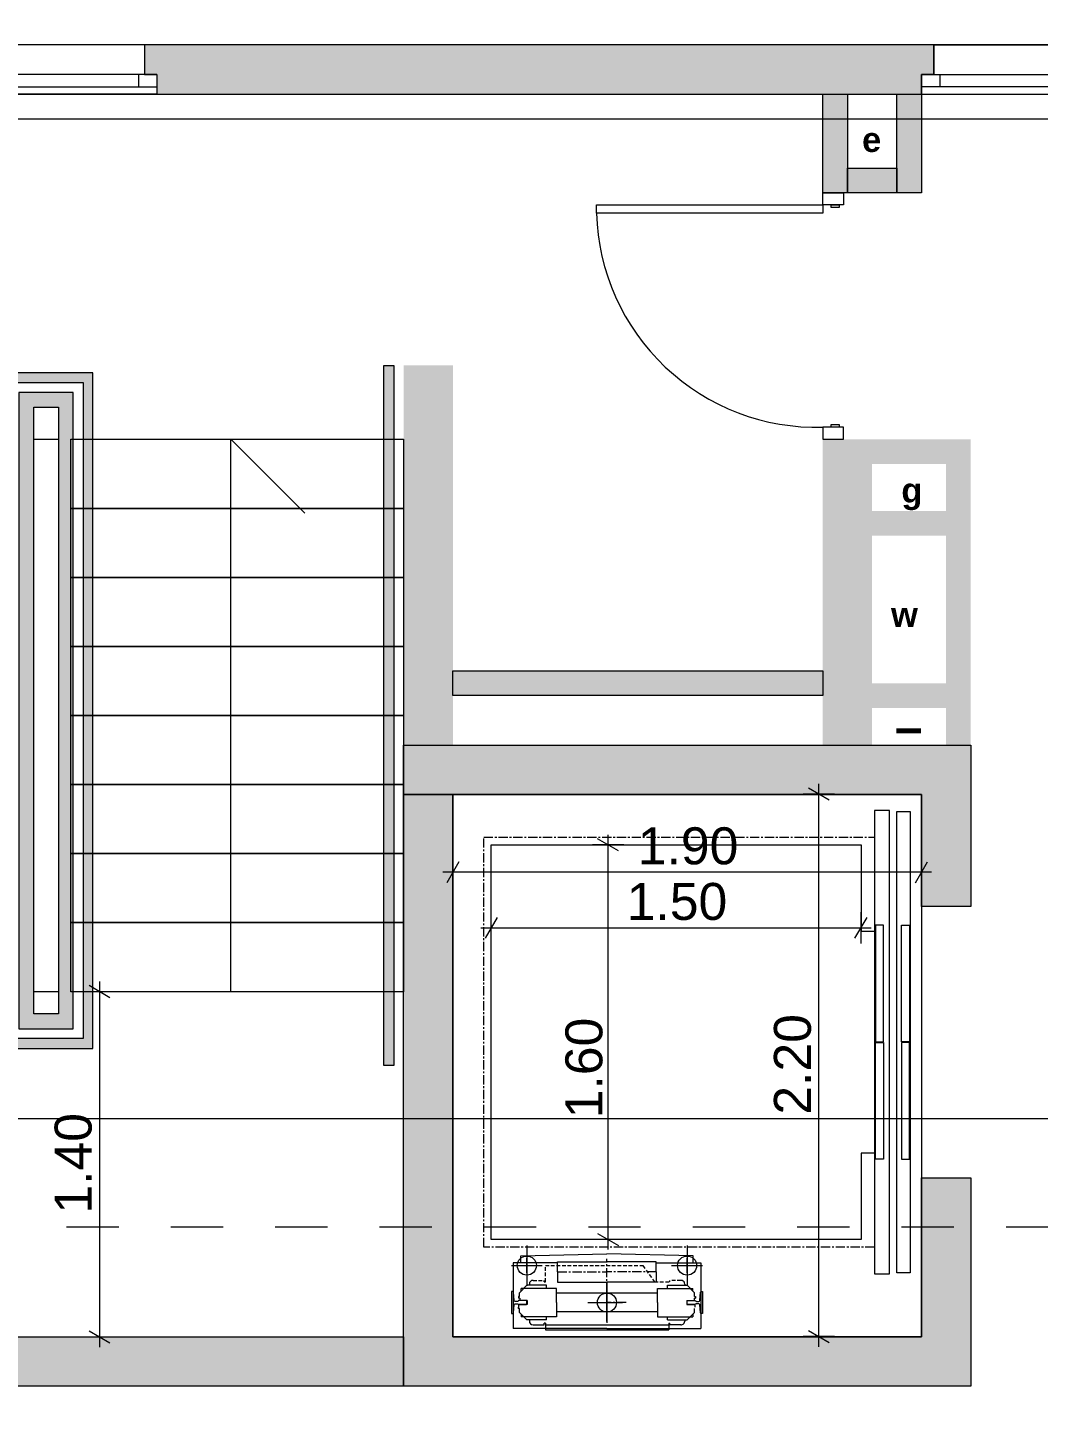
# Model space of a CAD drawing. Header units: millimetres. Extents: x 475159934 to 476245151, y 4620917055 to 4621447368.
# Drawn here: x 475263099 to 475267199, y 4621104706 to 4621110286 of the extents above; entities that cross this region are included whole.
import ezdxf

# ---------------------------------------------------------------- set-up
doc = ezdxf.new("R2010")
doc.units = ezdxf.units.MM
doc.header["$MEASUREMENT"] = 0
for name, pattern in [('CENTER', [25400, 15875, -3175, 3175, -3175]), ('CENTERX2', [60, 37.5, -7.5, 7.5, -7.5]), ('Dashed', [423.333333, 211.666667, -211.666667]), ('DASHEDX2', [22.5, 15, -7.5]), ('PHANTOMX2', [75, 37.5, -7.5, 7.5, -7.5, 7.5, -7.5])]:
    doc.linetypes.add(name, pattern=pattern)
for name, color, linetype, lineweight in [('2D Drafting - General_Pen_No__1_Pen_No__7', 7, 'Continuous', 0), ('2D Drafting - General_Pen_No__1_Pen_No__7_Pen_No__7', 7, 'Continuous', 0), ('2D Drafting - General_Pen_No__250_Pen_No__7_Pen_No__154', 154, 'Continuous', 0), ('2D Drafting - General_Pen_No__250_Pen_No__7_Pen_No__250', 7, 'Continuous', 0), ('2D Drafting - General_Pen_No__250_Pen_No__7_Pen_No__7', 7, 'Continuous', 0), ('Doors_Pen_No__7_Pen_No__7_Pen_No__7', 7, 'Continuous', 0), ('G-Anno-Nplt_Pen_No__4', 7, 'Continuous', 0), ('G-Anno-Nplt_Pen_No__7', 7, 'Continuous', 0), ('gegmebi_Pen_No__7_Pen_No__7', 7, 'Continuous', 0), ('New_._Pen_No__1', 1, 'Continuous', 0), ('New_0_Pen_No__250', 7, 'Continuous', 0), ('New_23-DOOR_Pen_No__250', 7, 'Continuous', 0), ('New_2D Drafting - General_Pen_No__1', 1, 'Continuous', 0), ('New_2D Drafting - General_Pen_No__250_Pen_No__7_Pen_No__154', 154, 'Continuous', 0), ('New_2D Drafting - General_Pen_No__250_Pen_No__7_Pen_No__250', 7, 'Continuous', 0), ('New_2D Drafting - General_Pen_No__250_Pen_No__7_Pen_No__7', 7, 'Continuous', 0), ('New_2D Drafting - General_Pen_No__30_Pen_No__9_Pen_No__9_Pen_No__250', 7, 'Continuous', 0), ('New_2D Drafting - General_Pen_No__30_Pen_No__9_Pen_No__9_Pen_No__4', 7, 'Continuous', 0), ('New_2D Drafting - General_Pen_No__30_Pen_No__9_Pen_No__9_Pen_No__7', 7, 'Continuous', 0), ('New_2D Drafting - General_Pen_No__4', 7, 'Continuous', 0), ('New_31-TM_Pen_No__250', 7, 'Continuous', 0), ('New_51-CENTER-LINE_Pen_No__250', 7, 'Continuous', 0), ('New_CAR RAIL_Pen_No__250', 7, 'Continuous', 0), ('New_shenobebi_Pen_No__1', 1, 'Continuous', 0), ('New_shenobebi_Pen_No__7', 7, 'Continuous', 0), ('New_Structural - Bearing_Pen_No__250', 7, 'Continuous', 0), ('zoma_Pen_No__142', 142, 'Continuous', 0), ('zoma_Pen_No__5_Pen_No__5', 5, 'Continuous', 0)]:
    doc.layers.add(name, color=color, linetype=linetype, lineweight=lineweight)
doc.layers.add('zoma', color=7, linetype='Continuous')
doc.styles.add('GENERATED_STYLE_3', font='arial.ttf')
doc.styles.add('GENERATED_STYLE_8', font='arialbd.ttf')
doc.dimstyles.new('GENERATED_STYLE__24', dxfattribs={"dimtxt": 150, "dimasz": 64.421331, "dimexe": 0.18, "dimexo": 3, "dimgap": 0, "dimtad": 1, "dimlfac": 0.001, "dimzin": 0, "dimdsep": 46, "dimtxsty": 'GENERATED_STYLE_3', "dimblk": 'ARROWHEAD_2', "dimblk1": 'ARROWHEAD_2', "dimblk2": 'ARROWHEAD_2', "dimcen": 0.09, "dimclrd": 142, "dimclre": 142, "dimclrt": 142, "dimadec": 0, "dimazin": 0, "dimtfac": 1, "dimtdec": 4, "dimtmove": 2, "dimatfit": 3, "dimfxl": 1, "dimtolj": 1, "dimtzin": 0, "dimarcsym": 0})
doc.dimstyles.new('GENERATED_STYLE__25', dxfattribs={"dimtxt": 150, "dimasz": 64.421331, "dimexe": 0.18, "dimexo": 3, "dimgap": 0, "dimtad": 1, "dimtih": 1, "dimtoh": 1, "dimlfac": 0.001, "dimzin": 0, "dimdsep": 46, "dimtxsty": 'GENERATED_STYLE_3', "dimblk": 'ARROWHEAD_2', "dimblk1": 'ARROWHEAD_2', "dimblk2": 'ARROWHEAD_2', "dimcen": 0.09, "dimclrd": 142, "dimclre": 142, "dimclrt": 142, "dimadec": 0, "dimazin": 0, "dimtfac": 1, "dimtdec": 4, "dimtmove": 0, "dimatfit": 3, "dimfxl": 1, "dimtolj": 1, "dimtzin": 0, "dimarcsym": 0})
doc.dimstyles.new('GENERATED_STYLE__3', dxfattribs={"dimtxt": 200, "dimasz": 64.421331, "dimexe": 0.18, "dimexo": 3, "dimgap": 0, "dimtad": 1, "dimtih": 1, "dimtoh": 1, "dimlfac": 0.001, "dimzin": 0, "dimdsep": 46, "dimtxsty": 'GENERATED_STYLE_3', "dimblk": 'ARROWHEAD_2', "dimblk1": 'ARROWHEAD_2', "dimblk2": 'ARROWHEAD_2', "dimcen": 0.09, "dimclrd": 142, "dimclre": 142, "dimclrt": 142, "dimadec": 0, "dimazin": 0, "dimtfac": 1, "dimtdec": 4, "dimtmove": 0, "dimatfit": 3, "dimfxl": 1, "dimtolj": 1, "dimtzin": 0, "dimarcsym": 0})
doc.dimstyles.new('GENERATED_STYLE__5', dxfattribs={"dimtxt": 150, "dimasz": 64.421331, "dimexe": 0.18, "dimexo": 3, "dimgap": 0, "dimtad": 1, "dimlfac": 0.001, "dimzin": 0, "dimdsep": 46, "dimtxsty": 'GENERATED_STYLE_3', "dimblk": 'ARROWHEAD_2', "dimblk1": 'ARROWHEAD_2', "dimblk2": 'ARROWHEAD_2', "dimcen": 0.09, "dimclrd": 142, "dimclre": 142, "dimclrt": 142, "dimadec": 0, "dimazin": 0, "dimtfac": 1, "dimtdec": 4, "dimtmove": 0, "dimatfit": 3, "dimfxl": 1, "dimtolj": 1, "dimtzin": 0, "dimarcsym": 0})
doc.dimstyles.new('GENERATED_STYLE__6', dxfattribs={"dimtxt": 200, "dimasz": 64.421331, "dimexe": 0.18, "dimexo": 3, "dimgap": 0, "dimtad": 1, "dimlfac": 0.001, "dimzin": 0, "dimdsep": 46, "dimtxsty": 'GENERATED_STYLE_3', "dimblk": 'ARROWHEAD_2', "dimblk1": 'ARROWHEAD_2', "dimblk2": 'ARROWHEAD_2', "dimcen": 0.09, "dimclrd": 142, "dimclre": 142, "dimclrt": 142, "dimadec": 0, "dimazin": 0, "dimtfac": 1, "dimtdec": 4, "dimtmove": 0, "dimatfit": 3, "dimfxl": 1, "dimtolj": 1, "dimtzin": 0, "dimarcsym": 0})

# ---------------------------------------------------------------- blocks, each defined once
blk = doc.blocks.new('*D779', base_point=(475826095.8, 4621095193.2))
at = {"layer": 'zoma_Pen_No__142', "color": 142, "linetype": 'Continuous', "lineweight": 0, "transparency": 16777216}
for p, q in [((475263433.7, 4621106352.1), (475263348.9, 4621106401)), ((475263391.3, 4621106418), (475263391.3, 4621106376.6)), ((475263327.7, 4621106376.6), (475263454.9, 4621106376.6)), ((475263391.3, 4621106376.6), (475263391.3, 4621104976.6)), ((475263348.9, 4621105001), (475263433.7, 4621104952.1)), ((475263327.7, 4621104976.6), (475263454.9, 4621104976.6)), ((475263391.3, 4621104976.6), (475263391.3, 4621104935.1))]:
    blk.add_line(p, q, dxfattribs=at)
at = {"layer": 'zoma_Pen_No__142', "color": 142, "lineweight": 0, "transparency": 16777216, "insert": (475263361.3, 4621105476.4), "char_height": 150, "attachment_point": 7, "rotation": 90, "style": 'GENERATED_STYLE_3'}
blk.add_mtext('\\A1;{\\pql;\\fArial|b0|i0|c204|p0;\\W1.000000;1.40}', dxfattribs=at)
blk = doc.blocks.new('ARROWHEAD_2')
at = {"color": 0, "linetype": 'Continuous', "lineweight": 0}
for p, q in [((0, 0), (-1, 0)), ((-0.378, -0.655), (0.378, 0.655))]:
    blk.add_line(p, q, dxfattribs=at)
blk = doc.blocks.new('*D780', base_point=(475826095.8, 4621095193.2))
at = {"layer": 'zoma_Pen_No__142', "color": 142, "linetype": 'Continuous', "lineweight": 0, "transparency": 16777216}
for p, q in [((475263433.7, 4621106352.1), (475263348.9, 4621106401)), ((475263391.3, 4621106418), (475263391.3, 4621106376.6)), ((475263327.7, 4621106376.6), (475263454.9, 4621106376.6)), ((475263391.3, 4621106376.6), (475263391.3, 4621104976.6)), ((475263348.9, 4621105001), (475263433.7, 4621104952.1)), ((475263327.7, 4621104976.6), (475263454.9, 4621104976.6)), ((475263391.3, 4621104976.6), (475263391.3, 4621104935.1))]:
    blk.add_line(p, q, dxfattribs=at)
at = {"layer": 'zoma_Pen_No__142', "color": 142, "lineweight": 0, "transparency": 16777216, "insert": (475263361.3, 4621105476.4), "char_height": 150, "attachment_point": 7, "rotation": 90, "style": 'GENERATED_STYLE_3'}
blk.add_mtext('\\A1;{\\pql;\\fArial|b0|i0|c204|p0;\\W1.000000;1.40}', dxfattribs=at)
blk = doc.blocks.new('*D806', base_point=(475826095.8, 4621095193.2))
at = {"layer": 'zoma_Pen_No__142', "color": 142, "linetype": 'Continuous', "lineweight": 0, "transparency": 16777216}
for p, q in [((475261948.8, 4621088996.9), (475261899.9, 4621088912.2)), ((475261924.3, 4621088891), (475261924.3, 4621089018.1)), ((475268448.8, 4621088996.9), (475268399.9, 4621088912.2)), ((475268424.3, 4621088891), (475268424.3, 4621089018.1)), ((475261924.3, 4621088954.5), (475268424.3, 4621088954.5))]:
    blk.add_line(p, q, dxfattribs=at)
at = {"layer": 'zoma_Pen_No__142', "color": 142, "lineweight": 0, "transparency": 16777216, "char_height": 200, "attachment_point": 7, "style": 'GENERATED_STYLE_3'}
for s, insert in [('\\A1;{\\pql;\\fArial|b0|i0|c204|p0;\\W1.000000;6.50}', (475264907.4, 4621088994.5)), ('\\A1;{\\pql;\\fArial|b0|i0|c204|p0;\\W1.000000;0.40}', (475267866, 4621088994.5))]:
    blk.add_mtext(s, dxfattribs=dict(at, insert=insert))
blk = doc.blocks.new('*D829', base_point=(475826095.8, 4621095193.2))
at = {"layer": 'zoma_Pen_No__142', "color": 142, "linetype": 'Continuous', "lineweight": 0, "transparency": 16777216}
for p, q in [((475261943.8, 4621112421.6), (475261894.9, 4621112336.8)), ((475261919.4, 4621112315.7), (475261919.4, 4621112442.8)), ((475268443.8, 4621112421.6), (475268394.9, 4621112336.8)), ((475268419.4, 4621112315.7), (475268419.4, 4621112442.8)), ((475261919.4, 4621112379.2), (475268419.4, 4621112379.2))]:
    blk.add_line(p, q, dxfattribs=at)
at = {"layer": 'zoma_Pen_No__142', "color": 142, "lineweight": 0, "transparency": 16777216, "char_height": 200, "attachment_point": 7, "style": 'GENERATED_STYLE_3'}
for s, insert in [('\\A1;{\\pql;\\fArial|b0|i0|c204|p0;\\W1.000000;6.50}', (475264902.4, 4621112419.2)), ('\\A1;{\\pql;\\fArial|b0|i0|c204|p0;\\W1.000000;0.40}', (475267861, 4621112419.2))]:
    blk.add_mtext(s, dxfattribs=dict(at, insert=insert))
blk = doc.blocks.new('*D934', base_point=(475826095.8, 4621095193.2))
at = {"layer": 'zoma_Pen_No__142', "color": 142, "linetype": 'Continuous', "lineweight": 0, "transparency": 16777216}
for p, q in [((475300041.8, 4621110192), (475299957, 4621110240.9)), ((475299999.4, 4621110216.4), (475299999.4, 4621110257.9)), ((475300063, 4621110216.4), (475299935.8, 4621110216.4)), ((475299999.4, 4621090861.8), (475299999.4, 4621110216.4)), ((475299957, 4621090886.3), (475300041.8, 4621090837.3)), ((475300063, 4621090861.8), (475299935.8, 4621090861.8)), ((475299999.4, 4621090820.3), (475299999.4, 4621090861.8))]:
    blk.add_line(p, q, dxfattribs=at)
at = {"layer": 'zoma_Pen_No__142', "color": 142, "lineweight": 0, "transparency": 16777216, "insert": (475299959.4, 4621100195.9), "char_height": 200, "attachment_point": 7, "rotation": 90, "style": 'GENERATED_STYLE_3'}
blk.add_mtext('\\A1;{\\pql;\\fArial|b0|i0|c204|p0;\\W1.000000;19.35}', dxfattribs=at)
blk = doc.blocks.new('*D948', base_point=(475826095.8, 4621095193.2))
at = {"layer": 'zoma_Pen_No__142', "color": 142, "linetype": 'Continuous', "lineweight": 0, "transparency": 16777216}
for p, q in [((475299261.2, 4621110192), (475299176.4, 4621110240.9)), ((475299218.8, 4621110216.4), (475299218.8, 4621110257.9)), ((475299282.4, 4621110216.4), (475299155.2, 4621110216.4)), ((475299218.8, 4621109816.4), (475299218.8, 4621110216.4)), ((475299176.4, 4621109840.9), (475299261.2, 4621109792)), ((475299282.4, 4621109816.4), (475299155.2, 4621109816.4))]:
    blk.add_line(p, q, dxfattribs=at)
blk = doc.blocks.new('*D2027', base_point=(475826095.8, 4621095193.2))
at = {"layer": 'zoma_Pen_No__142', "color": 142, "linetype": 'Continuous', "lineweight": 0, "transparency": 16777216}
for p, q in [((475265496, 4621106947.2), (475265411.2, 4621106996.1)), ((475265453.6, 4621106971.7), (475265453.6, 4621107013.1)), ((475265517.2, 4621106971.7), (475265390, 4621106971.7)), ((475265453.6, 4621105371.7), (475265453.6, 4621106971.7)), ((475265411.2, 4621105396.1), (475265496, 4621105347.2)), ((475265517.2, 4621105371.7), (475265390, 4621105371.7)), ((475265453.6, 4621105330.2), (475265453.6, 4621105371.7))]:
    blk.add_line(p, q, dxfattribs=at)
at = {"layer": 'zoma_Pen_No__142', "color": 142, "lineweight": 0, "transparency": 16777216, "insert": (475265432.6, 4621105863), "char_height": 150, "attachment_point": 7, "rotation": 90, "style": 'GENERATED_STYLE_3'}
blk.add_mtext('\\A1;{\\pql;\\fArial|b0|i0|c204|p0;\\W1.000000;1.60}', dxfattribs=at)
blk = doc.blocks.new('*D2028', base_point=(475826095.8, 4621095193.2))
at = {"layer": 'zoma_Pen_No__142', "color": 142, "linetype": 'Continuous', "lineweight": 0, "transparency": 16777216}
for p, q in [((475265003.8, 4621106677.7), (475264954.9, 4621106592.9)), ((475264979.4, 4621106571.7), (475264979.4, 4621106698.9)), ((475266454.9, 4621106592.9), (475266503.8, 4621106677.7)), ((475266479.4, 4621106571.7), (475266479.4, 4621106698.9)), ((475264937.9, 4621106635.3), (475264979.4, 4621106635.3)), ((475264979.4, 4621106635.3), (475266479.4, 4621106635.3)), ((475266479.4, 4621106635.3), (475266520.8, 4621106635.3))]:
    blk.add_line(p, q, dxfattribs=at)
at = {"layer": 'zoma_Pen_No__142', "color": 142, "lineweight": 0, "transparency": 16777216, "insert": (475265529.2, 4621106665.3), "char_height": 150, "attachment_point": 7, "style": 'GENERATED_STYLE_3'}
blk.add_mtext('\\A1;{\\pql;\\fArial|b0|i0|c204|p0;\\W1.000000;1.50}', dxfattribs=at)
blk = doc.blocks.new('*D2029', base_point=(475826095.8, 4621095193.2))
at = {"layer": 'zoma_Pen_No__142', "color": 142, "linetype": 'Continuous', "lineweight": 0, "transparency": 16777216}
for p, q in [((475266308.3, 4621107177.9), (475266308.3, 4621107219.4)), ((475266371.9, 4621107177.9), (475266244.7, 4621107177.9)), ((475266350.7, 4621107153.4), (475266265.9, 4621107202.4)), ((475266308.3, 4621104977.9), (475266308.3, 4621107177.9)), ((475266265.9, 4621105002.4), (475266350.7, 4621104953.4)), ((475266371.9, 4621104977.9), (475266244.7, 4621104977.9)), ((475266308.3, 4621104936.5), (475266308.3, 4621104977.9))]:
    blk.add_line(p, q, dxfattribs=at)
at = {"layer": 'zoma_Pen_No__142', "color": 142, "lineweight": 0, "transparency": 16777216, "insert": (475266278.3, 4621105877.7), "char_height": 150, "attachment_point": 7, "rotation": 90, "style": 'GENERATED_STYLE_3'}
blk.add_mtext('\\A1;{\\pql;\\fArial|b0|i0|c204|p0;\\W1.000000;2.20}', dxfattribs=at)
blk = doc.blocks.new('*D2034', base_point=(475826095.8, 4621095193.2))
at = {"layer": 'zoma_Pen_No__142', "color": 142, "linetype": 'Continuous', "lineweight": 0, "transparency": 16777216}
for p, q in [((475264848.8, 4621106903.2), (475264799.9, 4621106818.4)), ((475264824.4, 4621106924.3), (475264824.4, 4621106797.2)), ((475266699.9, 4621106818.4), (475266748.8, 4621106903.2)), ((475266724.4, 4621106924.3), (475266724.4, 4621106797.2)), ((475264824.4, 4621106860.8), (475264782.9, 4621106860.8)), ((475266724.4, 4621106860.8), (475264824.4, 4621106860.8)), ((475266765.8, 4621106860.8), (475266724.4, 4621106860.8))]:
    blk.add_line(p, q, dxfattribs=at)
at = {"layer": 'zoma_Pen_No__142', "color": 142, "lineweight": 0, "transparency": 16777216, "insert": (475265574.2, 4621106890.8), "char_height": 150, "attachment_point": 7, "style": 'GENERATED_STYLE_3'}
blk.add_mtext('\\A1;{\\pql;\\fArial|b0|i0|c204|p0;\\W1.000000;1.90}', dxfattribs=at)

msp = doc.modelspace()

# ---------------------------------------------------------------- hatches: boundary and pattern name
at = {"layer": '2D Drafting - General_Pen_No__250_Pen_No__7_Pen_No__154', "linetype": 'Continuous', "lineweight": 0}
msp.add_hatch(color=154, dxfattribs=at).paths.add_polyline_path([(475263574.349, 4621110216.269), (475263574.345, 4621110096.269), (475263624.343, 4621110096.269), (475263624.343, 4621110016.267), (475266724.343, 4621110016.267), (475266724.343, 4621110096.269), (475266774.34, 4621110096.269), (475266774.337, 4621110216.269)])
at = {"layer": '2D Drafting - General_Pen_No__250_Pen_No__7_Pen_No__7', "linetype": 'Continuous', "lineweight": 0}
for points in [[(475266424.349, 4621110016.346), (475266424.349, 4621109616.388), (475266324.349, 4621109616.388), (475266324.349, 4621110016.346)], [(475264824.343, 4621108916.388), (475264824.343, 4621107376.356), (475264624.343, 4621107376.356), (475264624.343, 4621108916.388)], [(475266324.349, 4621108616.388), (475266524.35, 4621108616.388), (475266524.35, 4621107376.356), (475266324.349, 4621107376.356)]]:
    msp.add_hatch(color=7, dxfattribs=at).paths.add_polyline_path(points)
at = {"layer": 'G-Anno-Nplt_Pen_No__7', "linetype": 'Continuous', "lineweight": 0}
msp.add_hatch(color=7, dxfattribs=at).paths.add_polyline_path([(475264624.343, 4621104776.356), (475261724.343, 4621104776.356), (475261724.343, 4621104976.356), (475264624.343, 4621104976.356)])
at = {"layer": 'New_2D Drafting - General_Pen_No__1', "linetype": 'Continuous', "lineweight": 0}
msp.add_hatch(color=1, dxfattribs=at).paths.add_polyline_path([(475264584.343, 4621106076.388), (475264544.343, 4621106076.388), (475264544.343, 4621108916.388), (475264584.343, 4621108916.388)])
h = msp.add_hatch(color=1, dxfattribs=at)
h.paths.add_polyline_path([(475262984.343, 4621106146.281), (475263364.343, 4621106146.281), (475263364.343, 4621106276.388), (475263364.343, 4621108886.295), (475262984.343, 4621108886.295)])
h.paths.add_polyline_path([(475263324.343, 4621106186.281), (475263024.343, 4621106186.281), (475263024.343, 4621108846.295), (475263324.343, 4621108846.295)], flags=0)
h = msp.add_hatch(color=1, dxfattribs=at)
h.paths.add_polyline_path([(475263064.343, 4621106226.281), (475263284.343, 4621106226.281), (475263284.343, 4621108806.295), (475263064.343, 4621108806.295)])
h.paths.add_polyline_path([(475263124.343, 4621106286.281), (475263124.343, 4621108746.295), (475263224.343, 4621108746.295), (475263224.343, 4621106286.281)], flags=0)
at = {"layer": 'New_2D Drafting - General_Pen_No__250_Pen_No__7_Pen_No__154', "linetype": 'Continuous', "lineweight": 0}
for points in [[(475264624.364, 4621107376.349), (475264824.364, 4621107376.349), (475266924.364, 4621107376.349), (475266924.364, 4621106721.658), (475266724.364, 4621106721.658), (475266724.364, 4621107176.349), (475264824.364, 4621107176.349), (475264624.364, 4621107176.349)], [(475264624.364, 4621107176.349), (475264824.364, 4621107176.349), (475264824.364, 4621104976.349), (475266724.364, 4621104976.349), (475266724.364, 4621105621.658), (475266924.364, 4621105621.658), (475266924.364, 4621104776.349), (475264624.364, 4621104776.349), (475264624.364, 4621104976.349)]]:
    msp.add_hatch(color=154, dxfattribs=at).paths.add_polyline_path(points)
at = {"layer": 'New_2D Drafting - General_Pen_No__250_Pen_No__7_Pen_No__7', "linetype": 'Continuous', "lineweight": 0}
for points in [[(475266624.35, 4621110016.388), (475266724.35, 4621110016.388), (475266724.35, 4621109616.388), (475266624.35, 4621109616.388)], [(475264824.35, 4621107576.901), (475264824.35, 4621107676.901), (475266324.35, 4621107676.901), (475266324.35, 4621107576.901)]]:
    msp.add_hatch(color=7, dxfattribs=at).paths.add_polyline_path(points)
at = {"layer": 'New_2D Drafting - General_Pen_No__30_Pen_No__9_Pen_No__9_Pen_No__4', "linetype": 'Continuous', "lineweight": 0}
for points in [[(475266424.349, 4621109716.388), (475266624.35, 4621109716.388), (475266624.35, 4621109616.388), (475266424.349, 4621109616.388)], [(475266824.35, 4621108616.388), (475266824.35, 4621108516.356), (475266524.35, 4621108516.356), (475266524.35, 4621108616.388)]]:
    msp.add_hatch(color=7, dxfattribs=at).paths.add_polyline_path(points)
at = {"layer": 'New_2D Drafting - General_Pen_No__30_Pen_No__9_Pen_No__9_Pen_No__7', "linetype": 'Continuous', "lineweight": 0}
for points in [[(475266924.35, 4621108616.388), (475266924.35, 4621107376.356), (475266824.35, 4621107376.356), (475266824.35, 4621108616.388)], [(475266524.35, 4621108226.356), (475266524.35, 4621108326.356), (475266824.35, 4621108326.356), (475266824.35, 4621108226.356)], [(475266524.35, 4621107526.358), (475266524.35, 4621107626.358), (475266824.35, 4621107626.358), (475266824.35, 4621107526.358)]]:
    msp.add_hatch(color=7, dxfattribs=at).paths.add_polyline_path(points)

# ---------------------------------------------------------------- linework, layer by layer
at = {"layer": '2D Drafting - General_Pen_No__1_Pen_No__7', "color": 7, "linetype": 'Continuous', "lineweight": 0, "flags": 128}
msp.add_lwpolyline([(475261924.343, 4621109916.431), (475268424.343, 4621109916.431), (475268424.343, 4621110216.431), (475261924.343, 4621110216.431)], close=True, dxfattribs=at)
at = {"layer": '2D Drafting - General_Pen_No__1_Pen_No__7_Pen_No__7', "color": 7, "linetype": 'Continuous', "lineweight": 0}
msp.add_arc((475266299.349, 4621109558.666), 893.239, 181.603806, 271.603806, dxfattribs=at)
at = {"layer": '2D Drafting - General_Pen_No__250_Pen_No__7_Pen_No__250', "color": 7, "linetype": 'Continuous', "lineweight": 0, "flags": 128}
msp.add_lwpolyline([(475266424.349, 4621110016.346), (475266424.349, 4621109616.388), (475266324.349, 4621109616.388), (475266324.349, 4621110016.346)], close=True, dxfattribs=at)
at = {"layer": '2D Drafting - General_Pen_No__250_Pen_No__7_Pen_No__7', "color": 7, "linetype": 'Continuous', "lineweight": 0, "flags": 128}
msp.add_lwpolyline([(475263574.349, 4621110216.269), (475263574.345, 4621110096.269), (475263624.343, 4621110096.269), (475263624.343, 4621110016.267), (475266724.343, 4621110016.267), (475266724.343, 4621110096.269), (475266774.34, 4621110096.269), (475266774.337, 4621110216.269)], close=True, dxfattribs=at)
at = {"layer": 'Doors_Pen_No__7_Pen_No__7_Pen_No__7', "color": 7, "linetype": 'Continuous', "lineweight": 0, "flags": 128}
for points in [[(475266409.016, 4621109616.388), (475266409.016, 4621109567), (475266324.349, 4621109567), (475266324.349, 4621109616.388)], [(475266324.349, 4621109567), (475266324.349, 4621109533.666), (475265406.46, 4621109533.666), (475265406.46, 4621109567)], [(475266391.016, 4621109567), (475266391.016, 4621109555.888), (475266357.682, 4621109555.888), (475266357.682, 4621109567)], [(475266391.016, 4621108676.888), (475266391.016, 4621108665.777), (475266357.682, 4621108665.777), (475266357.682, 4621108676.888)], [(475266409.016, 4621108616.388), (475266409.016, 4621108665.777), (475266324.349, 4621108665.777), (475266324.349, 4621108616.388)]]:
    msp.add_lwpolyline(points, close=True, dxfattribs=at)
at = {"layer": 'G-Anno-Nplt_Pen_No__4', "color": 7, "linetype": 'Continuous', "lineweight": 0, "flags": 128}
msp.add_lwpolyline([(475264624.343, 4621104776.356), (475261724.343, 4621104776.356), (475261724.343, 4621104976.356), (475264624.343, 4621104976.356)], close=True, dxfattribs=at)
at = {"layer": 'gegmebi_Pen_No__7_Pen_No__7', "color": 7, "linetype": 'Continuous', "lineweight": 0, "flags": 128}
for points in [[(475263224.343, 4621106376.388), (475263124.343, 4621106376.388), (475263124.343, 4621108616.388), (475263224.343, 4621108616.388)], [(475263274.343, 4621108336.388), (475263274.343, 4621108616.388), (475264624.343, 4621108616.388), (475264624.343, 4621108336.388)], [(475263274.343, 4621108056.388), (475263274.343, 4621108336.388), (475264624.343, 4621108336.388), (475264624.343, 4621108056.388)], [(475263274.343, 4621107776.388), (475263274.343, 4621108056.388), (475264624.343, 4621108056.388), (475264624.343, 4621107776.388)], [(475263274.343, 4621107496.388), (475263274.343, 4621107776.388), (475264624.343, 4621107776.388), (475264624.343, 4621107496.388)], [(475263274.343, 4621107216.388), (475263274.343, 4621107496.388), (475264624.343, 4621107496.388), (475264624.343, 4621107216.388)], [(475263274.343, 4621106936.388), (475263274.343, 4621107216.388), (475264624.343, 4621107216.388), (475264624.343, 4621106936.388)], [(475263274.343, 4621106656.388), (475263274.343, 4621106936.388), (475264624.343, 4621106936.388), (475264624.343, 4621106656.388)], [(475263274.343, 4621106376.388), (475263274.343, 4621106656.388), (475264624.343, 4621106656.388), (475264624.343, 4621106376.388)]]:
    msp.add_lwpolyline(points, close=True, dxfattribs=at)
msp.add_lwpolyline([(475263924.343, 4621106376.388), (475263924.343, 4621108616.388), (475264224.343, 4621108316.388)], dxfattribs=at)
at = {"layer": 'New_0_Pen_No__250', "color": 7, "linetype": 'Continuous', "lineweight": 0}
for p, q in [((475266534.364, 4621105721.658), (475266479.364, 4621105721.658)), ((475266479.364, 4621105721.658), (475266479.364, 4621105371.658)), ((475265094.364, 4621105155.658), (475265124.364, 4621105185.658)), ((475265094.364, 4621105140.158), (475265094.364, 4621105155.658)), ((475265244.364, 4621105173.158), (475265101.364, 4621105173.158)), ((475265101.364, 4621105162.658), (475265101.364, 4621105173.158)), ((475265204.364, 4621105185.658), (475265124.364, 4621105185.658)), ((475265134.364, 4621105190.658), (475265134.364, 4621105185.658)), ((475265204.364, 4621105173.158), (475265204.364, 4621105185.658)), ((475265244.364, 4621105115.658), (475265244.364, 4621105173.158)), ((475265654.364, 4621105153.158), (475265244.364, 4621105153.158)), ((475265654.364, 4621105115.658), (475265654.364, 4621105173.158)), ((475265654.364, 4621105173.158), (475265797.364, 4621105173.158)), ((475265694.364, 4621105173.158), (475265694.364, 4621105185.658)), ((475265694.364, 4621105185.658), (475265774.364, 4621105185.658)), ((475265764.364, 4621105190.658), (475265764.364, 4621105185.658)), ((475265804.364, 4621105155.658), (475265774.364, 4621105185.658)), ((475265797.364, 4621105162.658), (475265797.364, 4621105173.158)), ((475265804.364, 4621105140.158), (475265804.364, 4621105155.658)), ((475265092.364, 4621105097.158), (475265089.364, 4621105097.158)), ((475265089.364, 4621105097.158), (475265089.364, 4621105091.158)), ((475265094.364, 4621105140.158), (475265090.364, 4621105140.158)), ((475265090.364, 4621105140.158), (475265090.364, 4621105134.158)), ((475265095.364, 4621105134.158), (475265090.364, 4621105134.158)), ((475265092.364, 4621105097.158), (475265092.364, 4621105107.158)), ((475265125.364, 4621105107.158), (475265092.364, 4621105107.158)), ((475265095.364, 4621105134.158), (475265095.364, 4621105130.598)), ((475265095.364, 4621105130.598), (475265095.364, 4621105124.158)), ((475265125.364, 4621105124.158), (475265095.364, 4621105124.158)), ((475265125.364, 4621105124.158), (475265125.364, 4621105107.158)), ((475265244.364, 4621105115.658), (475265244.364, 4621105058.158)), ((475265654.364, 4621105115.658), (475265654.364, 4621105058.158)), ((475265773.364, 4621105124.158), (475265803.364, 4621105124.158)), ((475265773.364, 4621105124.158), (475265773.364, 4621105107.158)), ((475265773.364, 4621105107.158), (475265806.364, 4621105107.158)), ((475265803.364, 4621105134.158), (475265803.364, 4621105130.598)), ((475265803.364, 4621105134.158), (475265808.364, 4621105134.158)), ((475265803.364, 4621105130.598), (475265803.364, 4621105124.158)), ((475265804.364, 4621105140.158), (475265808.364, 4621105140.158)), ((475265806.364, 4621105097.158), (475265806.364, 4621105107.158)), ((475265808.364, 4621105140.158), (475265808.364, 4621105134.158)), ((475265094.364, 4621105091.158), (475265089.364, 4621105091.158)), ((475265094.364, 4621105075.658), (475265094.364, 4621105091.158)), ((475265094.364, 4621105075.658), (475265124.364, 4621105045.658)), ((475265101.364, 4621105068.658), (475265101.364, 4621105058.158)), ((475265244.364, 4621105058.158), (475265101.364, 4621105058.158)), ((475265204.364, 4621105045.658), (475265124.364, 4621105045.658)), ((475265134.364, 4621105045.658), (475265134.364, 4621105040.658)), ((475265204.364, 4621105045.658), (475265204.364, 4621105058.158)), ((475265654.364, 4621105078.158), (475265244.364, 4621105078.158)), ((475265654.364, 4621105058.158), (475265797.364, 4621105058.158)), ((475265694.364, 4621105045.658), (475265694.364, 4621105058.158)), ((475265694.364, 4621105045.658), (475265774.364, 4621105045.658)), ((475265764.364, 4621105045.658), (475265764.364, 4621105040.658)), ((475265804.364, 4621105075.658), (475265774.364, 4621105045.658)), ((475265797.364, 4621105068.658), (475265797.364, 4621105058.158)), ((475265804.364, 4621105075.658), (475265804.364, 4621105091.158)), ((475265149.364, 4621105025.658), (475265194.364, 4621105025.658)), ((475265194.364, 4621105025.658), (475265194.364, 4621105031.658)), ((475265199.364, 4621105031.658), (475265194.364, 4621105031.658)), ((475265199.364, 4621105031.658), (475265199.364, 4621105025.658)), ((475265199.364, 4621105025.658), (475265699.364, 4621105025.658)), ((475265199.364, 4621105005.658), (475265699.364, 4621105005.658)), ((475265699.364, 4621105031.658), (475265704.364, 4621105031.658)), ((475265699.364, 4621105031.658), (475265699.364, 4621105025.658)), ((475265704.364, 4621105025.658), (475265704.364, 4621105031.658)), ((475265749.364, 4621105025.658), (475265704.364, 4621105025.658))]:
    msp.add_line(p, q, dxfattribs=at)
at = {"layer": 'New_0_Pen_No__250', "color": 7, "linetype": 'CENTER', "lineweight": 0}
for p, q in [((475265124.127, 4621105347.594), (475265124.127, 4621105183.723)), ((475265774.127, 4621105347.594), (475265774.127, 4621105183.723)), ((475265061.377, 4621105265.658), (475265186.877, 4621105265.658)), ((475265711.377, 4621105265.658), (475265836.877, 4621105265.658)), ((475265449.127, 4621105197.594), (475265449.127, 4621105033.723)), ((475265386.377, 4621105115.658), (475265511.877, 4621105115.658))]:
    msp.add_line(p, q, dxfattribs=at)
at = {"layer": 'New_0_Pen_No__250', "color": 7, "linetype": 'DASHEDX2', "lineweight": 0}
for p, q in [((475265199.364, 4621105265.658), (475265594.364, 4621105265.658)), ((475265199.364, 4621105199.658), (475265199.364, 4621105265.658)), ((475265594.364, 4621105265.658), (475265641.507, 4621105199.658)), ((475265149.364, 4621105205.658), (475265194.364, 4621105205.658)), ((475265194.364, 4621105199.658), (475265194.364, 4621105205.658)), ((475265194.364, 4621105199.658), (475265199.364, 4621105199.658)), ((475265641.507, 4621105199.658), (475265704.364, 4621105199.658)), ((475265749.364, 4621105205.658), (475265704.364, 4621105205.658)), ((475265704.364, 4621105199.658), (475265704.364, 4621105205.658))]:
    msp.add_line(p, q, dxfattribs=at)
at = {"layer": 'New_0_Pen_No__250', "color": 7, "linetype": 'PHANTOMX2', "lineweight": 0}
for p, q in [((475265199.364, 4621105031.658), (475265199.364, 4621105005.658)), ((475265699.364, 4621105031.658), (475265699.364, 4621105005.658))]:
    msp.add_line(p, q, dxfattribs=at)
at = {"layer": 'New_0_Pen_No__250', "color": 7, "linetype": 'Continuous', "lineweight": 0}
for points in [[(475266479.364, 4621105371.658), (475264979.364, 4621105371.658), (475264979.364, 4621106971.658), (475266479.364, 4621106971.658), (475266479.364, 4621106621.658), (475266534.364, 4621106621.658)], [(475265093.873, 4621105265.658), (475265154.381, 4621105265.658)], [(475265124.127, 4621105236.12), (475265124.127, 4621105295.197)], [(475265743.873, 4621105265.658), (475265804.381, 4621105265.658)], [(475265774.127, 4621105236.12), (475265774.127, 4621105295.197)], [(475265418.873, 4621105115.658), (475265479.381, 4621105115.658)], [(475265449.127, 4621105086.12), (475265449.127, 4621105145.197)]]:
    msp.add_lwpolyline(points, dxfattribs=at)
for points in [[(475265085.377, 4621105265.658, -1), (475265162.877, 4621105265.658, -1)], [(475265735.377, 4621105265.658, -1), (475265812.877, 4621105265.658, -1)], [(475265410.377, 4621105115.658, -1), (475265487.877, 4621105115.658, -1)]]:
    msp.add_lwpolyline(points, format="xyb", close=True, dxfattribs=at)
for centre, start, end in [((475265149.364, 4621105190.658), 90, 180), ((475265749.364, 4621105190.658), 70.528779, 90), ((475265749.364, 4621105190.658), 0, 70.528781), ((475265149.364, 4621105040.658), 180, 270), ((475265749.364, 4621105040.658), 289.471219, 0), ((475265749.364, 4621105040.658), 270, 289.471221)]:
    msp.add_arc(centre, 15, start, end, dxfattribs=at)
at = {"layer": 'New_23-DOOR_Pen_No__250', "color": 7, "linetype": 'Continuous', "lineweight": 0}
for points in [[(475266534.364, 4621107111.658), (475266534.364, 4621105231.658), (475266594.364, 4621105231.658), (475266594.364, 4621107111.658)], [(475266624.364, 4621105236.658), (475266624.364, 4621107106.658), (475266679.364, 4621107106.658), (475266679.364, 4621105236.658)], [(475266538.364, 4621106646.658), (475266538.364, 4621106172.658), (475266570.364, 4621106172.658), (475266570.364, 4621106646.658)], [(475266643.364, 4621106172.658), (475266643.364, 4621106646.658), (475266675.364, 4621106646.658), (475266675.364, 4621106172.658)], [(475266538.364, 4621105696.658), (475266538.364, 4621106170.658), (475266570.364, 4621106170.658), (475266570.364, 4621105696.658)], [(475266675.364, 4621106170.658), (475266643.364, 4621106170.658), (475266643.364, 4621105696.658), (475266675.364, 4621105696.658)]]:
    msp.add_lwpolyline(points, close=True, dxfattribs=at)
at = {"layer": 'New_2D Drafting - General_Pen_No__250_Pen_No__7_Pen_No__154', "color": 154, "linetype": 'Continuous', "lineweight": 0, "flags": 128}
for points in [[(475264624.364, 4621107376.349), (475264824.364, 4621107376.349), (475266924.364, 4621107376.349), (475266924.364, 4621106721.658), (475266724.364, 4621106721.658), (475266724.364, 4621107176.349), (475264824.364, 4621107176.349), (475264624.364, 4621107176.349)], [(475264624.364, 4621107176.349), (475264824.364, 4621107176.349), (475264824.364, 4621104976.349), (475266724.364, 4621104976.349), (475266724.364, 4621105621.658), (475266924.364, 4621105621.658), (475266924.364, 4621104776.349), (475264624.364, 4621104776.349), (475264624.364, 4621104976.349)]]:
    msp.add_lwpolyline(points, close=True, dxfattribs=at)
at = {"layer": 'New_2D Drafting - General_Pen_No__250_Pen_No__7_Pen_No__250', "color": 7, "linetype": 'Continuous', "lineweight": 0, "flags": 128}
for points in [[(475266624.35, 4621110016.388), (475266724.35, 4621110016.388), (475266724.35, 4621109616.388), (475266624.35, 4621109616.388)], [(475264824.35, 4621107576.901), (475264824.35, 4621107676.901), (475266324.35, 4621107676.901), (475266324.35, 4621107576.901)]]:
    msp.add_lwpolyline(points, close=True, dxfattribs=at)
at = {"layer": 'New_2D Drafting - General_Pen_No__30_Pen_No__9_Pen_No__9_Pen_No__250', "color": 7, "linetype": 'Continuous', "lineweight": 0, "flags": 128}
msp.add_lwpolyline([(475266424.349, 4621109716.388), (475266624.35, 4621109716.388), (475266624.35, 4621109616.388), (475266424.349, 4621109616.388)], close=True, dxfattribs=at)
at = {"layer": 'New_2D Drafting - General_Pen_No__4', "color": 7, "linetype": 'Continuous', "lineweight": 0, "flags": 128}
for points in [[(475264584.343, 4621106076.388), (475264544.343, 4621106076.388), (475264544.343, 4621108916.388), (475264584.343, 4621108916.388)], [(475262984.343, 4621106146.281), (475263364.343, 4621106146.281), (475263364.343, 4621106276.388), (475263364.343, 4621108886.295), (475262984.343, 4621108886.295)], [(475263324.343, 4621106186.281), (475263024.343, 4621106186.281), (475263024.343, 4621108846.295), (475263324.343, 4621108846.295)], [(475263064.343, 4621106226.281), (475263284.343, 4621106226.281), (475263284.343, 4621108806.295), (475263064.343, 4621108806.295)], [(475263124.343, 4621106286.281), (475263124.343, 4621108746.295), (475263224.343, 4621108746.295), (475263224.343, 4621106286.281)]]:
    msp.add_lwpolyline(points, close=True, dxfattribs=at)
at = {"layer": 'New_31-TM_Pen_No__250', "color": 7, "linetype": 'Continuous', "lineweight": 0}
for p, q in [((475265069.127, 4621105276.158), (475265069.127, 4621105010.658)), ((475265249.127, 4621105276.158), (475265069.127, 4621105276.158)), ((475265099.627, 4621105305.658), (475265449.127, 4621105313.258)), ((475265099.627, 4621105276.158), (475265099.627, 4621105305.658)), ((475265249.127, 4621105239.658), (475265249.127, 4621105280.658)), ((475265249.127, 4621105280.658), (475265449.127, 4621105280.658)), ((475265798.627, 4621105305.658), (475265449.127, 4621105313.258)), ((475265649.127, 4621105280.658), (475265449.127, 4621105280.658)), ((475265649.127, 4621105239.658), (475265649.127, 4621105280.658)), ((475265649.127, 4621105276.158), (475265829.127, 4621105276.158)), ((475265798.627, 4621105276.158), (475265798.627, 4621105305.658)), ((475265829.127, 4621105276.158), (475265829.127, 4621105010.658)), ((475265249.127, 4621105239.658), (475265249.127, 4621105239.708)), ((475265249.127, 4621105239.658), (475265249.127, 4621105198.658)), ((475265649.127, 4621105239.658), (475265649.127, 4621105239.708)), ((475265649.127, 4621105239.658), (475265649.127, 4621105198.658)), ((475265249.127, 4621105198.658), (475265449.127, 4621105198.658)), ((475265649.127, 4621105198.658), (475265449.127, 4621105198.658)), ((475265449.127, 4621105010.658), (475265069.127, 4621105010.658)), ((475265449.127, 4621105010.658), (475265829.127, 4621105010.658))]:
    msp.add_line(p, q, dxfattribs=at)
at = {"layer": 'New_31-TM_Pen_No__250', "color": 7, "linetype": 'CENTERX2', "lineweight": 0}
for p, q in [((475265449.127, 4621105038.22), (475265449.127, 4621105292.574)), ((475265249.127, 4621105239.658), (475265449.127, 4621105239.658)), ((475265649.127, 4621105239.658), (475265449.127, 4621105239.658)), ((475265371.689, 4621105115.658), (475265449.127, 4621105115.658)), ((475265526.565, 4621105115.658), (475265449.127, 4621105115.658))]:
    msp.add_line(p, q, dxfattribs=at)
at = {"layer": 'New_51-CENTER-LINE_Pen_No__250', "color": 7, "linetype": 'CENTERX2', "lineweight": 0}
msp.add_lwpolyline([(475266534.364, 4621105340.658), (475264949.364, 4621105340.658), (475264949.364, 4621107002.658), (475266534.364, 4621107002.658)], dxfattribs=at)
at = {"layer": 'New_CAR RAIL_Pen_No__250', "color": 7, "linetype": 'Continuous', "lineweight": 0}
for points in [[(475265123.89, 4621105122.598), (475265122.89, 4621105123.598), (475265090.49, 4621105123.598, -0.35567502), (475265086.573, 4621105120.408), (475265076.371, 4621105120.408, -0.39334069), (475265072.382, 4621105124.122), (475265069.991, 4621105157.374, 0.39334069), (475265066.998, 4621105160.158), (475265061.89, 4621105160.158), (475265061.89, 4621105071.158), (475265066.998, 4621105071.158, 0.39334069), (475265069.991, 4621105073.943), (475265072.382, 4621105107.195, -0.39334069), (475265076.371, 4621105110.908), (475265086.573, 4621105110.908, -0.35567502), (475265090.49, 4621105107.718), (475265122.89, 4621105107.718), (475265123.89, 4621105108.718)], [(475265774.364, 4621105122.598), (475265775.364, 4621105123.598), (475265807.764, 4621105123.598, 0.35567502), (475265811.681, 4621105120.408), (475265821.883, 4621105120.408, 0.39334069), (475265825.873, 4621105124.122), (475265828.264, 4621105157.374, -0.39334069), (475265831.256, 4621105160.158), (475265836.364, 4621105160.158), (475265836.364, 4621105071.158), (475265831.256, 4621105071.158, -0.39334069), (475265828.264, 4621105073.943), (475265825.873, 4621105107.195, 0.39334069), (475265821.883, 4621105110.908), (475265811.681, 4621105110.908, 0.35567502), (475265807.764, 4621105107.718), (475265775.364, 4621105107.718), (475265774.364, 4621105108.718)]]:
    msp.add_lwpolyline(points, format="xyb", close=True, dxfattribs=at)
at = {"layer": 'New_shenobebi_Pen_No__1', "color": 1, "linetype": 'Dashed', "lineweight": 0}
msp.add_lwpolyline([(475301569.026, 4621105421.754), (475255555.776, 4621105421.754), (475255555.776, 4621101267.119), (475228397.958, 4621101267.119)], dxfattribs=at)
at = {"layer": 'New_shenobebi_Pen_No__7', "color": 7, "linetype": 'Continuous', "lineweight": 0}
msp.add_lwpolyline([(475264824.364, 4621104976.349), (475264824.364, 4621107176.349), (475266724.364, 4621107176.349), (475266724.364, 4621104976.349)], close=True, dxfattribs=at)
at = {"layer": 'New_Structural - Bearing_Pen_No__250', "color": 7, "linetype": 'Continuous', "lineweight": 0}
for p, q in [((475263574.349, 4621110216.269), (475262074.349, 4621110216.315)), ((475263574.349, 4621110216.269), (475263574.345, 4621110096.269)), ((475266774.337, 4621110216.269), (475268274.337, 4621110216.315)), ((475266774.337, 4621110216.269), (475266774.34, 4621110096.269)), ((475263549.345, 4621110096.27), (475262099.345, 4621110096.314)), ((475263549.345, 4621110096.27), (475263549.344, 4621110046.27)), ((475263624.345, 4621110096.267), (475263549.345, 4621110096.27)), ((475263574.345, 4621110096.269), (475263624.345, 4621110096.267)), ((475263574.345, 4621110096.269), (475263624.345, 4621110096.267)), ((475263624.345, 4621110096.267), (475263624.344, 4621110046.267)), ((475263624.345, 4621110096.267), (475263624.344, 4621110046.267)), ((475266724.34, 4621110096.267), (475266799.34, 4621110096.27)), ((475266774.34, 4621110096.269), (475266724.34, 4621110096.267)), ((475266774.34, 4621110096.269), (475266724.34, 4621110096.267)), ((475266724.34, 4621110096.267), (475266724.342, 4621110046.267)), ((475266724.34, 4621110096.267), (475266724.342, 4621110046.267)), ((475266799.34, 4621110096.27), (475268249.34, 4621110096.314)), ((475266799.34, 4621110096.27), (475266799.342, 4621110046.27)), ((475263624.343, 4621110016.267), (475262024.343, 4621110016.317)), ((475262099.344, 4621110046.314), (475263549.344, 4621110046.27)), ((475263549.344, 4621110046.27), (475263624.344, 4621110046.267)), ((475263624.344, 4621110046.267), (475263624.343, 4621110016.267)), ((475266799.342, 4621110046.27), (475266724.342, 4621110046.267)), ((475266724.342, 4621110046.267), (475266724.343, 4621110016.267)), ((475266724.343, 4621110016.267), (475268324.343, 4621110016.317)), ((475268249.342, 4621110046.314), (475266799.342, 4621110046.27))]:
    msp.add_line(p, q, dxfattribs=at)
at = {"layer": 'zoma_Pen_No__5_Pen_No__5', "color": 5, "linetype": 'Continuous', "lineweight": 0}
for p, q in [((475229343.792, 4621110016.425), (475300771.399, 4621110016.425)), ((475229343.792, 4621105861.789), (475300771.399, 4621105861.789))]:
    msp.add_line(p, q, dxfattribs=at)

# ---------------------------------------------------------------- texts
at = {"layer": 'New_._Pen_No__1', "color": 1, "linetype": 'Continuous', "lineweight": 0, "char_height": 100, "attachment_point": 2, "style": 'GENERATED_STYLE_8'}
for s, insert in [('\\A1;{\\pqc;\\fArial|b1|i0|c204|p0;\\W1.000000;e}', (475266522.494, 4621109881.685)), ('\\A1;{\\pqc;\\fArial|b1|i0|c204|p0;\\W1.000000;g}', (475266685.634, 4621108459.51)), ('\\A1;{\\pqc;\\fArial|b1|i0|c204|p0;\\W1.000000;w}', (475266655.571, 4621107955.296))]:
    msp.add_mtext(s, dxfattribs=dict(at, insert=insert))
at = {"layer": 'New_._Pen_No__1', "color": 1, "linetype": 'Continuous', "lineweight": 0, "insert": (475266622.332, 4621107433.769), "char_height": 100, "attachment_point": 2, "rotation": 90, "style": 'GENERATED_STYLE_8'}
msp.add_mtext('\\A1;{\\pqc;\\fArial|b1|i0|c204|p0;\\W1.000000;I}', dxfattribs=at)

# ---------------------------------------------------------------- dimensions: what is measured, and where the dimension line sits
at = {"layer": 'zoma', "color": 142, "linetype": 'Continuous', "lineweight": 0}
for base, p1, p2, dimstyle, picture, middle in [((475268419.368, 4621112379.229), (475261919.368, 4621107694.734), (475268419.368, 4621107694.734), 'GENERATED_STYLE__3', '*D829', (475265161.364, 4621112519.229)), ((475266479.364, 4621106635.284), (475264979.364, 4621106971.658), (475266479.364, 4621106648.803), 'GENERATED_STYLE__25', '*D2028', (475265723.361, 4621106740.284)), ((475268424.342, 4621088954.549), (475261924.342, 4621106204.915), (475268424.342, 4621106204.915), 'GENERATED_STYLE__3', '*D806', (475265166.338, 4621089094.549))]:
    dim = msp.add_linear_dim(base=base, p1=p1, p2=p2, dimstyle=dimstyle, dxfattribs=at)
    dim.commit()
    dim.dimension.update_dxf_attribs({"geometry": picture, "text_midpoint": middle, "dimtype": 160})
for base, p1, p2, angle, dimstyle, picture, middle in [((475299999.378, 4621110216.424), (475233707.952, 4621090861.788), (475255423.458, 4621110216.424), 90, 'GENERATED_STYLE__6', '*D934', (475299859.378, 4621100530.933)), ((475299218.793, 4621110216.424), (475297131.911, 4621109816.431), (475255423.458, 4621110216.424), 90, 'GENERATED_STYLE__6', '*D948', (475299078.793, 4621109517.01)), ((475266308.283, 4621107177.917), (475266333.313, 4621104977.917), (475266450.121, 4621107177.917), 90, 'GENERATED_STYLE__5', '*D2029', (475266203.283, 4621106071.914)), ((475265453.623, 4621106971.658), (475265453.623, 4621105371.658), (475265453.623, 4621106971.658), 90, 'GENERATED_STYLE__24', '*D2027', (475265357.623, 4621106057.207)), ((475263391.277, 4621104976.551), (475263391.277, 4621106376.551), (475263391.277, 4621104976.551), 270, 'GENERATED_STYLE__5', '*D779', (475263286.277, 4621105670.548)), ((475263391.277, 4621104976.551), (475263391.277, 4621106376.551), (475263391.277, 4621104976.551), 270, 'GENERATED_STYLE__5', '*D780', (475263286.277, 4621105670.548))]:
    dim = msp.add_linear_dim(base=base, p1=p1, p2=p2, angle=angle, dimstyle=dimstyle, dxfattribs=at)
    dim.commit()
    dim.dimension.update_dxf_attribs({"geometry": picture, "text_midpoint": middle, "dimtype": 160, "text_rotation": 90})
dim = msp.add_linear_dim(base=(475264824.364, 4621106860.77), p1=(475266724.364, 4621106760.786), p2=(475264824.364, 4621106760.786), angle=180, dimstyle='GENERATED_STYLE__25', dxfattribs=at)
dim.commit()
dim.dimension.update_dxf_attribs({"geometry": '*D2034', "text_midpoint": (475265768.361, 4621106965.77), "dimtype": 160})

doc.saveas('drawing.dxf')
